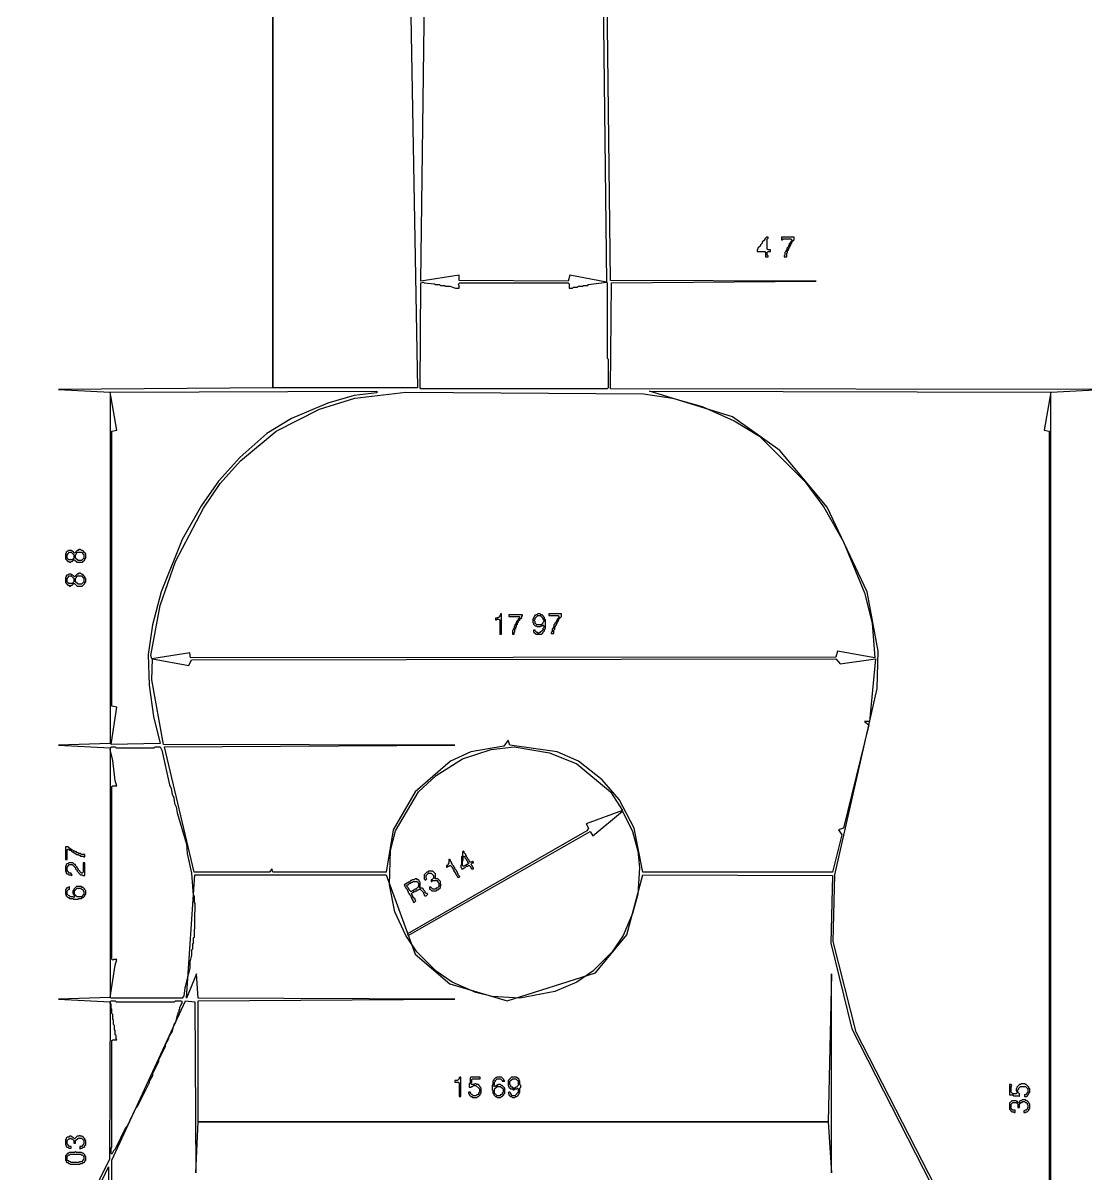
# Model space of a CAD drawing. Extents: x 17 to 323, y -435 to -5.
# Drawn here: x 80.7 to 206.2, y -341.5 to -205.5 of the extents above; entities that cross this region are included whole.
import ezdxf

# ---------------------------------------------------------------- set-up
doc = ezdxf.new("R2010")
doc.units = 0

msp = doc.modelspace()

# ---------------------------------------------------------------- linework, layer by layer
at = {"layer": 'CONTOURS'}
for p, q in [((123.5, -34.6), (127.3, -248.6)), ((110.2, -248.6), (110.2, -95)), ((110.2, -95), (110.2, -248.6)), ((150.1, -235.9), (148.4, -94.3)), ((127.7, -236), (129.4, -105.8)), ((148.1, -105.9), (149.6, -236.1)), ((168.3, -231.1), (168, -231.4)), ((168.5, -230.8), (168.3, -231)), ((168.3, -231), (168.3, -231.1)), ((168.7, -230.8), (168.5, -230.8)), ((168.6, -231), (168.7, -230.9)), ((168.6, -232.2), (168.6, -231)), ((168.7, -230.9), (168.7, -230.8)), ((171.8, -230.8), (170.3, -230.8)), ((170.3, -230.8), (170.3, -231.1)), ((170.3, -231.1), (170.4, -231.1)), ((170.4, -231.1), (170.5, -231)), ((170.5, -231), (171.4, -231)), ((171.4, -231), (171.5, -231.1)), ((171.5, -231.1), (171.5, -231.2)), ((171.5, -231.4), (171.8, -231.1)), ((171.8, -231.1), (171.8, -230.8)), ((167.5, -232.2), (167.4, -232.3)), ((167.4, -232.3), (167.4, -232.5)), ((167.8, -231.8), (167.5, -232.1)), ((167.5, -232.1), (167.5, -232.2)), ((168, -231.5), (167.8, -231.7)), ((167.8, -231.7), (167.8, -231.8)), ((168, -231.4), (168, -231.5)), ((168.7, -232.3), (168.6, -232.2)), ((169, -232.3), (168.7, -232.3)), ((169, -232.5), (169, -232.3)), ((170.9, -232.3), (170.8, -232.4)), ((170.8, -232.4), (170.8, -232.5)), ((171.1, -231.9), (170.9, -232.1)), ((170.9, -232.1), (170.9, -232.3)), ((171, -232.4), (171.1, -232.3)), ((171, -232.6), (171, -232.4)), ((171.2, -231.7), (171.1, -231.8)), ((171.1, -231.8), (171.1, -231.9)), ((171.1, -232.2), (171.2, -232.1)), ((171.1, -232.3), (171.1, -232.2)), ((171.4, -231.4), (171.2, -231.6)), ((171.2, -231.6), (171.2, -231.7)), ((171.2, -232), (171.3, -231.9)), ((171.2, -232.1), (171.2, -232)), ((171.3, -231.8), (171.4, -231.7)), ((171.3, -231.9), (171.3, -231.8)), ((171.5, -231.2), (171.4, -231.3)), ((171.4, -231.3), (171.4, -231.4)), ((171.4, -231.6), (171.5, -231.5)), ((171.4, -231.7), (171.4, -231.6)), ((171.5, -231.5), (171.5, -231.4)), ((167.4, -232.5), (168.3, -232.5)), ((168.3, -232.5), (168.4, -232.6)), ((168.4, -232.6), (168.4, -233.1)), ((168.4, -233.1), (168.7, -233.1)), ((168.6, -232.6), (168.7, -232.5)), ((168.6, -232.9), (168.6, -232.6)), ((168.7, -233), (168.6, -232.9)), ((168.7, -232.5), (169, -232.5)), ((168.7, -233.1), (168.7, -233)), ((170.7, -232.9), (170.6, -233)), ((170.6, -233), (170.6, -233.1)), ((170.6, -233.1), (170.9, -233.1)), ((170.8, -232.5), (170.7, -232.6)), ((170.7, -232.6), (170.7, -232.9)), ((170.9, -232.7), (171, -232.6)), ((170.9, -233.1), (170.9, -232.7)), ((127.6, -248.6), (127.7, -236.2)), ((132.2, -235.3), (127.7, -236)), ((127.7, -236.2), (128, -236.1)), ((128, -236.1), (128.1, -236.2)), ((128.1, -236.2), (129.3, -236.3)), ((129.3, -236.3), (129.4, -236.4)), ((129.4, -236.4), (129.9, -236.4)), ((129.9, -236.4), (130, -236.5)), ((130, -236.5), (130.5, -236.5)), ((130.5, -236.5), (130.6, -236.6)), ((132.1, -236.4), (132.3, -236.2)), ((132.2, -236.5), (132.1, -236.4)), ((132.2, -235.9), (132.2, -235.3)), ((145.1, -236), (132.2, -235.9)), ((132.2, -236.8), (132.2, -236.5)), ((132.3, -236.2), (145.1, -236.2)), ((145.3, -235.3), (145.1, -236)), ((145.1, -236.2), (145.2, -236.3)), ((145.2, -236.3), (145.2, -236.8)), ((149.6, -236.1), (145.3, -235.3)), ((146.8, -236.6), (146.9, -236.5)), ((146.9, -236.5), (147.4, -236.5)), ((147.4, -236.5), (147.5, -236.4)), ((147.5, -236.4), (149.6, -236.1)), ((149.6, -236.1), (149.7, -236.2)), ((149.7, -236.2), (149.7, -245.1)), ((174.4, -236), (150.1, -235.9)), ((150.1, -248.7), (150.2, -236.2)), ((150.2, -236.2), (174.4, -236)), ((130.6, -236.6), (131.1, -236.6)), ((131.1, -236.6), (131.8, -236.8)), ((131.8, -236.8), (132.2, -236.8)), ((145.2, -236.8), (145.6, -236.8)), ((145.6, -236.8), (145.7, -236.7)), ((145.7, -236.7), (146.2, -236.7)), ((146.2, -236.7), (146.3, -236.6)), ((146.3, -236.6), (146.8, -236.6)), ((149.7, -245.1), (149.8, -245.2)), ((149.8, -245.2), (149.8, -248.6)), ((110.2, -248.6), (84.9, -248.8)), ((127.3, -248.6), (110.2, -248.6)), ((127.7, -248.7), (127.6, -248.6)), ((149.7, -248.7), (127.7, -248.7)), ((149.8, -248.6), (149.7, -248.7)), ((208.1, -248.8), (150.1, -248.7)), ((84.9, -248.8), (91, -249.1)), ((91, -249.1), (122.5, -249)), ((91.8, -253.6), (91, -249.1)), ((91, -249.1), (91, -290.6)), ((115.7, -251.1), (119.9, -249.8)), ((119.8, -249.5), (116.7, -250.4)), ((122.5, -249.2), (119.8, -249.5)), ((119.9, -249.8), (125.9, -249.1)), ((122.5, -249), (122.5, -249.2)), ((125.9, -249.1), (154, -249.3)), ((154, -249.3), (157.4, -249.8)), ((154.7, -249), (202.1, -249.1)), ((164.5, -252), (154.7, -249)), ((157.4, -249.8), (160.9, -250.8)), ((202.1, -249.1), (201.3, -253.6)), ((202.1, -249.1), (208.1, -248.8)), ((202.1, -415.8), (202.1, -249.1)), ((110.6, -253.7), (115.7, -251.1)), ((116.7, -250.4), (112.4, -252.2)), ((160.9, -250.8), (164.7, -252.5)), ((112.4, -252.2), (109.5, -254)), ((170.1, -256), (164.5, -252)), ((164.7, -252.5), (167.7, -254.3)), ((91.2, -253.7), (91.8, -253.6)), ((91.2, -286.2), (91.2, -253.7)), ((109.5, -254), (106.3, -256.8)), ((106.4, -257.2), (110.6, -253.7)), ((201.3, -253.6), (201.9, -253.7)), ((201.9, -253.7), (201.9, -411.3)), ((167.7, -254.3), (173.1, -259.7)), ((106.3, -256.8), (103.8, -259.6)), ((175.7, -262.7), (170.1, -256)), ((104, -259.9), (106.4, -257.2)), ((103.8, -259.6), (101.8, -262.5)), ((102, -262.8), (104, -259.9)), ((173.1, -259.7), (175.3, -262.7)), ((98.7, -269.1), (102, -262.8)), ((101.8, -262.5), (99.5, -266.5)), ((175.3, -262.7), (177.6, -266.8)), ((180.4, -272.7), (175.7, -262.7)), ((86.1, -267.8), (86, -267.9)), ((86.4, -267.8), (86.1, -267.8)), ((86.5, -267.9), (86.4, -267.8)), ((87.1, -267.8), (86.8, -268.1)), ((87.2, -267.8), (87.1, -267.8)), ((87.3, -267.7), (87.2, -267.8)), ((87.5, -267.7), (87.3, -267.7)), ((87.6, -267.8), (87.5, -267.7)), ((87.7, -267.8), (87.6, -267.8)), ((87.8, -267.9), (87.7, -267.8)), ((99.5, -266.5), (97, -272.7)), ((177.6, -266.8), (180.1, -272.8)), ((85.8, -268.1), (85.7, -268.2)), ((85.7, -268.2), (85.7, -268.8)), ((85.7, -268.8), (86, -269.1)), ((85.9, -267.9), (85.8, -268)), ((85.8, -268), (85.8, -268.1)), ((86, -267.9), (85.9, -267.9)), ((85.9, -268.3), (86.2, -268)), ((85.9, -268.7), (85.9, -268.3)), ((86.1, -268.9), (85.9, -268.7)), ((86, -269.1), (86.1, -269.1)), ((86.5, -268.9), (86.1, -268.9)), ((86.1, -269.1), (86.2, -269.2)), ((86.2, -268), (86.4, -268)), ((86.3, -269.2), (86.4, -269.1)), ((86.4, -268), (86.7, -268.3)), ((86.4, -269.1), (86.5, -269.1)), ((86.6, -267.9), (86.5, -267.9)), ((86.7, -268.7), (86.5, -268.9)), ((86.5, -269.1), (86.7, -268.9)), ((86.8, -268.1), (86.6, -267.9)), ((86.7, -268.3), (86.7, -268.7)), ((86.7, -268.9), (86.8, -268.9)), ((86.8, -268.9), (87.1, -269.2)), ((86.9, -268.3), (87, -268.2)), ((86.9, -268.7), (86.9, -268.3)), ((87.2, -269), (86.9, -268.7)), ((87, -268.1), (87.1, -268)), ((87, -268.2), (87, -268.1)), ((87.1, -268), (87.6, -268)), ((87.6, -269), (87.2, -269)), ((87.6, -268), (87.9, -268.3)), ((87.9, -268.7), (87.6, -269)), ((87.7, -269.2), (88, -268.9)), ((87.9, -267.9), (87.8, -267.9)), ((87.9, -268), (87.9, -267.9)), ((88.1, -268.2), (87.9, -268)), ((87.9, -268.3), (87.9, -268.7)), ((88, -268.8), (88.1, -268.7)), ((88, -268.9), (88, -268.8)), ((88.1, -268.7), (88.1, -268.2)), ((96.9, -274.3), (98.7, -269.1)), ((86.2, -269.2), (86.3, -269.2)), ((87.1, -269.2), (87.7, -269.2)), ((87.3, -270.5), (87.2, -270.6)), ((87.5, -270.5), (87.3, -270.5)), ((87.6, -270.6), (87.5, -270.5)), ((85.8, -270.9), (85.7, -271)), ((85.7, -271), (85.7, -271.6)), ((85.7, -271.6), (86, -271.9)), ((85.9, -270.7), (85.8, -270.8)), ((85.8, -270.8), (85.8, -270.9)), ((86, -270.7), (85.9, -270.7)), ((85.9, -271.1), (86.2, -270.8)), ((85.9, -271.5), (85.9, -271.1)), ((86.1, -271.7), (85.9, -271.5)), ((86.1, -270.6), (86, -270.7)), ((86, -271.9), (86.1, -271.9)), ((86.4, -270.6), (86.1, -270.6)), ((86.5, -271.7), (86.1, -271.7)), ((86.1, -271.9), (86.2, -272)), ((86.2, -270.8), (86.4, -270.8)), ((86.3, -272), (86.4, -271.9)), ((86.5, -270.7), (86.4, -270.6)), ((86.4, -270.8), (86.7, -271.1)), ((86.4, -271.9), (86.5, -271.9)), ((86.6, -270.7), (86.5, -270.7)), ((86.7, -271.5), (86.5, -271.7)), ((86.5, -271.9), (86.7, -271.7)), ((86.8, -270.9), (86.6, -270.7)), ((86.7, -271.1), (86.7, -271.5)), ((86.7, -271.7), (86.8, -271.7)), ((87.1, -270.6), (86.8, -270.9)), ((86.8, -271.7), (87.1, -272)), ((86.9, -271.1), (87, -271)), ((86.9, -271.5), (86.9, -271.1)), ((87.2, -271.8), (86.9, -271.5)), ((87, -270.9), (87.1, -270.8)), ((87, -271), (87, -270.9)), ((87.2, -270.6), (87.1, -270.6)), ((87.1, -270.8), (87.6, -270.8)), ((87.6, -271.8), (87.2, -271.8)), ((87.7, -270.6), (87.6, -270.6)), ((87.6, -270.8), (87.9, -271.1)), ((87.9, -271.5), (87.6, -271.8)), ((87.8, -270.7), (87.7, -270.6)), ((87.7, -272), (88, -271.7)), ((87.9, -270.7), (87.8, -270.7)), ((87.9, -270.8), (87.9, -270.7)), ((88, -270.9), (87.9, -270.8)), ((87.9, -271.1), (87.9, -271.5)), ((88, -271), (88, -270.9)), ((88.1, -271.1), (88, -271)), ((88, -271.6), (88.1, -271.5)), ((88, -271.7), (88, -271.6)), ((88.1, -271.5), (88.1, -271.1)), ((86.2, -272), (86.3, -272)), ((87.1, -272), (87.7, -272)), ((97, -272.7), (96, -276.6)), ((180.1, -272.8), (181, -276.4)), ((181.7, -279.7), (180.4, -272.7)), ((95.8, -280.2), (96.9, -274.3)), ((136.7, -275.8), (136.5, -275.8)), ((136.5, -275.8), (136.5, -276)), ((136.6, -276), (136.7, -275.9)), ((136.8, -275.7), (136.7, -275.8)), ((136.7, -275.9), (136.9, -275.9)), ((136.9, -275.7), (136.8, -275.7)), ((137, -275.6), (136.9, -275.7)), ((136.9, -275.9), (137, -276)), ((137.1, -275.4), (137, -275.5)), ((137, -275.5), (137, -275.6)), ((137.2, -275.3), (137.1, -275.3)), ((137.1, -275.3), (137.1, -275.4)), ((137.2, -277.7), (137.2, -275.3)), ((139.7, -275.4), (138.1, -275.4)), ((138.1, -275.4), (138.1, -275.6)), ((138.1, -275.6), (139.3, -275.6)), ((139.4, -275.7), (139.2, -275.9)), ((139.2, -275.9), (139.2, -276)), ((139.3, -275.6), (139.4, -275.7)), ((139.4, -275.9), (139.6, -275.7)), ((139.4, -276), (139.4, -275.9)), ((139.6, -275.6), (139.7, -275.5)), ((139.6, -275.7), (139.6, -275.6)), ((139.7, -275.5), (139.7, -275.4)), ((141, -275.8), (140.9, -275.9)), ((140.9, -275.9), (140.9, -276.3)), ((141.1, -275.6), (141, -275.7)), ((141, -275.7), (141, -275.8)), ((141.2, -275.5), (141.1, -275.5)), ((141.1, -275.5), (141.1, -275.6)), ((141.1, -276), (141.2, -275.9)), ((141.3, -275.4), (141.2, -275.5)), ((141.2, -275.8), (141.5, -275.5)), ((141.2, -275.9), (141.2, -275.8)), ((141.4, -275.4), (141.3, -275.4)), ((141.5, -275.3), (141.4, -275.4)), ((141.8, -275.3), (141.5, -275.3)), ((141.5, -275.5), (141.8, -275.5)), ((141.9, -275.4), (141.8, -275.3)), ((141.8, -275.5), (142.1, -275.8)), ((142, -275.4), (141.9, -275.4)), ((142.3, -275.7), (142, -275.4)), ((142.1, -275.8), (142.1, -275.9)), ((142.1, -275.9), (142.2, -276)), ((142.3, -275.9), (142.3, -275.7)), ((142.4, -276), (142.3, -275.9)), ((144.3, -275.3), (142.8, -275.3)), ((142.8, -275.3), (142.8, -275.5)), ((142.8, -275.5), (143.9, -275.5)), ((144, -275.7), (143.8, -275.9)), ((143.8, -275.9), (143.8, -276)), ((143.9, -275.5), (144, -275.6)), ((144, -275.6), (144, -275.7)), ((144, -275.9), (144.3, -275.6)), ((144, -276), (144, -275.9)), ((144.3, -275.6), (144.3, -275.3)), ((96, -276.6), (95.5, -280.1)), ((136.5, -276), (136.6, -276)), ((137, -276), (137, -277.7)), ((138.6, -277.2), (138.5, -277.3)), ((138.5, -277.3), (138.5, -277.7)), ((138.7, -277), (138.6, -277.1)), ((138.6, -277.1), (138.6, -277.2)), ((138.8, -276.7), (138.7, -276.8)), ((138.7, -276.8), (138.7, -277)), ((138.9, -276.5), (138.8, -276.6)), ((138.8, -276.6), (138.8, -276.7)), ((138.8, -277.1), (138.9, -277)), ((138.8, -277.4), (138.8, -277.1)), ((139, -276.3), (138.9, -276.4)), ((138.9, -276.4), (138.9, -276.5)), ((138.9, -276.9), (139, -276.8)), ((138.9, -277), (138.9, -276.9)), ((139.2, -276), (139, -276.2)), ((139, -276.2), (139, -276.3)), ((139, -276.6), (139.1, -276.5)), ((139, -276.8), (139, -276.6)), ((139.1, -276.4), (139.2, -276.3)), ((139.1, -276.5), (139.1, -276.4)), ((139.2, -276.2), (139.4, -276)), ((139.2, -276.3), (139.2, -276.2)), ((140.9, -276.3), (141, -276.4)), ((141, -276.4), (141, -276.5)), ((141, -276.5), (141.2, -276.7)), ((141.2, -277.2), (141, -277.2)), ((141, -277.2), (141, -277.4)), ((141.1, -276.1), (141.1, -276)), ((141.2, -276.2), (141.1, -276.1)), ((141.2, -276.4), (141.2, -276.2)), ((141.4, -276.6), (141.2, -276.4)), ((141.2, -276.7), (141.3, -276.7)), ((141.2, -277.3), (141.2, -277.2)), ((141.4, -277.5), (141.2, -277.3)), ((141.3, -276.7), (141.4, -276.8)), ((141.9, -276.6), (141.4, -276.6)), ((141.4, -276.8), (141.8, -276.8)), ((141.8, -276.8), (141.9, -276.7)), ((142.1, -277.2), (141.8, -277.5)), ((142.1, -276.4), (141.9, -276.6)), ((141.9, -276.7), (142, -276.7)), ((142, -276.7), (142.1, -276.6)), ((142.2, -276.2), (142.1, -276.3)), ((142.1, -276.3), (142.1, -276.4)), ((142.1, -276.6), (142.2, -276.7)), ((142.2, -276.9), (142.1, -277)), ((142.1, -277), (142.1, -277.2)), ((142.1, -277.5), (142.3, -277.3)), ((142.2, -276), (142.2, -276.2)), ((142.2, -276.7), (142.2, -276.9)), ((142.3, -277.1), (142.4, -277)), ((142.3, -277.3), (142.3, -277.1)), ((142.4, -277), (142.4, -276)), ((143.3, -277), (143.2, -277.1)), ((143.2, -277.1), (143.2, -277.4)), ((143.4, -276.8), (143.3, -276.9)), ((143.3, -276.9), (143.3, -277)), ((143.5, -276.5), (143.4, -276.6)), ((143.4, -276.6), (143.4, -276.8)), ((143.4, -277.2), (143.5, -277.1)), ((143.4, -277.6), (143.4, -277.2)), ((143.7, -276.2), (143.5, -276.4)), ((143.5, -276.4), (143.5, -276.5)), ((143.5, -276.9), (143.6, -276.8)), ((143.5, -277.1), (143.5, -276.9)), ((143.6, -276.7), (143.7, -276.6)), ((143.6, -276.8), (143.6, -276.7)), ((143.8, -276), (143.7, -276.1)), ((143.7, -276.1), (143.7, -276.2)), ((143.7, -276.5), (143.8, -276.4)), ((143.7, -276.6), (143.7, -276.5)), ((143.8, -276.3), (143.9, -276.2)), ((143.8, -276.4), (143.8, -276.3)), ((143.9, -276.1), (144, -276)), ((143.9, -276.2), (143.9, -276.1)), ((181, -276.4), (181.3, -280.5)), ((137, -277.7), (137.2, -277.7)), ((138.5, -277.7), (138.7, -277.7)), ((138.7, -277.5), (138.8, -277.4)), ((138.7, -277.7), (138.7, -277.5)), ((141, -277.4), (141.3, -277.7)), ((141.3, -277.7), (141.9, -277.7)), ((141.5, -277.5), (141.4, -277.5)), ((141.6, -277.6), (141.5, -277.5)), ((141.7, -277.5), (141.6, -277.6)), ((141.8, -277.5), (141.7, -277.5)), ((141.9, -277.7), (142, -277.6)), ((142, -277.6), (142.1, -277.6)), ((142.1, -277.6), (142.1, -277.5)), ((143.2, -277.4), (143.1, -277.5)), ((143.1, -277.5), (143.1, -277.6)), ((143.1, -277.6), (143.4, -277.6)), ((100.4, -279.9), (95.9, -280.6)), ((100.5, -280.5), (100.4, -279.9)), ((176.9, -279.7), (176.7, -280.4)), ((181.3, -280.5), (176.9, -279.7)), ((181.6, -284.1), (181.7, -279.7)), ((95.5, -280.1), (95.6, -283.7)), ((95.9, -280.6), (95.8, -280.2)), ((95.9, -283.1), (96, -280.6)), ((96, -280.6), (100.3, -281.4)), ((100.3, -281.4), (100.6, -280.7)), ((176.7, -280.4), (100.5, -280.5)), ((100.6, -280.7), (176.7, -280.6)), ((176.7, -280.6), (177.2, -281.2)), ((177.2, -281.2), (181.4, -280.6)), ((181.4, -280.6), (180.7, -288)), ((95.6, -283.7), (96.1, -287.4)), ((97.3, -290.7), (95.9, -283.1)), ((176.6, -306.1), (181.6, -284.1)), ((91.1, -290.7), (91.8, -286.3)), ((91.8, -286.3), (91.2, -286.2)), ((96.1, -287.4), (96.9, -290.6)), ((180.7, -288), (180.1, -288)), ((180.1, -288), (180.6, -288.4)), ((180.6, -288.4), (177.6, -300.6)), ((91, -290.6), (84.9, -290.8)), ((84.9, -290.8), (91, -291.1)), ((96.9, -290.6), (91.1, -290.7)), ((131.7, -290.8), (97.3, -290.7)), ((97.4, -291), (131.7, -290.8)), ((137.5, -290.9), (133.6, -291.6)), ((138, -290.2), (137.5, -290.9)), ((138.2, -290.8), (138, -290.2)), ((143.8, -291.6), (138.2, -290.8)), ((91, -291.3), (91.1, -291)), ((91, -291.1), (91, -320.6)), ((91.3, -292.6), (91, -291.3)), ((91.1, -291), (91.6, -291)), ((91.6, -291), (91.7, -291.1)), ((91.7, -291.1), (96.2, -291.1)), ((96.2, -291.1), (96.3, -291)), ((96.3, -291), (96.9, -291)), ((96.9, -291), (97.1, -291.4)), ((97.1, -291.4), (98, -295.5)), ((100.9, -305.8), (97.4, -291)), ((133.6, -291.6), (131.2, -292.7)), ((132.6, -292.4), (136, -291.3)), ((136, -291.3), (138.7, -291)), ((138.7, -291), (142.9, -291.7)), ((142.9, -291.7), (146.1, -293)), ((146.3, -292.7), (143.8, -291.6)), ((91.6, -295), (91.3, -292.6)), ((131.2, -292.7), (127, -296.3)), ((129.5, -294.4), (132.6, -292.4)), ((146.1, -293), (150.1, -296.3)), ((149.1, -294.9), (146.3, -292.7)), ((91.8, -295.6), (91.6, -295)), ((127.4, -296.3), (129.5, -294.4)), ((151.1, -297.2), (149.1, -294.9)), ((91.2, -295.7), (91.3, -295.6)), ((91.2, -315.9), (91.2, -295.7)), ((91.3, -295.6), (91.8, -295.6)), ((98, -295.5), (98.2, -295.9)), ((98.2, -295.9), (98.3, -296.6)), ((127, -296.3), (124.4, -300.8)), ((124.7, -300.9), (127.4, -296.3)), ((150.1, -296.3), (151.5, -298.5)), ((98.3, -296.6), (98.5, -297)), ((98.5, -297), (98.6, -297.7)), ((98.6, -297.7), (98.8, -298.1)), ((152.9, -300.6), (151.1, -297.2)), ((98.8, -298.1), (98.9, -298.8)), ((98.9, -298.8), (100, -302.5)), ((151.5, -298.5), (147.2, -300.1)), ((148, -301.5), (151.5, -298.6)), ((151.5, -298.6), (152.7, -301)), ((147.2, -300.1), (147.5, -300.6)), ((124.4, -300.8), (123.6, -305.8)), ((124.1, -303.2), (124.7, -300.9)), ((147.3, -300.9), (126.1, -313.1)), ((126.2, -313.3), (147.7, -301)), ((147.5, -300.6), (147.3, -300.9)), ((147.7, -301), (148, -301.5)), ((152.7, -301), (153.3, -303.3)), ((153.9, -305.8), (152.9, -300.6)), ((177.4, -301.4), (176.3, -305.8)), ((177.6, -300.6), (177, -300.8)), ((177, -300.8), (177.4, -301.4)), ((85.7, -302.8), (85.7, -304.3)), ((86, -302.8), (85.7, -302.8)), ((85.9, -303.2), (86, -303.1)), ((86.3, -303.1), (86, -302.8)), ((86, -303.1), (86.1, -303.1)), ((86.1, -303.1), (86.2, -303.2)), ((86.4, -303.1), (86.3, -303.1)), ((86.5, -303.2), (86.4, -303.1)), ((100, -302.5), (100.1, -303.6)), ((85.7, -304.3), (85.9, -304.3)), ((85.9, -304.3), (85.9, -303.2)), ((86.2, -303.2), (86.3, -303.2)), ((86.3, -303.2), (86.5, -303.4)), ((86.6, -303.2), (86.5, -303.2)), ((86.5, -303.4), (86.6, -303.4)), ((86.7, -303.3), (86.6, -303.2)), ((86.6, -303.4), (86.7, -303.5)), ((86.8, -303.3), (86.7, -303.3)), ((86.7, -303.5), (86.8, -303.5)), ((86.9, -303.4), (86.8, -303.3)), ((86.8, -303.5), (87, -303.7)), ((87, -303.4), (86.9, -303.4)), ((87.1, -303.5), (87, -303.4)), ((87, -303.7), (87.2, -303.7)), ((87.2, -303.5), (87.1, -303.5)), ((87.3, -303.6), (87.2, -303.5)), ((87.2, -303.7), (87.3, -303.8)), ((87.5, -303.6), (87.3, -303.6)), ((87.3, -303.8), (87.4, -303.8)), ((87.4, -303.8), (87.5, -303.9)), ((87.6, -303.7), (87.5, -303.6)), ((87.5, -303.9), (87.8, -303.9)), ((88, -303.7), (87.6, -303.7)), ((87.8, -303.9), (87.9, -304)), ((87.9, -304), (88, -304)), ((88, -304), (88, -303.7)), ((100.1, -303.6), (100.6, -305.9)), ((124, -307.3), (124.1, -303.2)), ((131, -304.3), (131, -304.7)), ((131.1, -304.3), (131, -304.3)), ((131.2, -304.4), (131.1, -304.3)), ((131.2, -304.5), (131.2, -304.4)), ((131.3, -304.6), (131.2, -304.5)), ((132.6, -303.9), (132.5, -304)), ((132.5, -304), (132.5, -304.9)), ((132.7, -303.3), (132.6, -303.4)), ((132.6, -303.4), (132.6, -303.9)), ((132.6, -304.5), (132.7, -304.4)), ((132.6, -305), (132.6, -304.5)), ((132.8, -303.4), (132.7, -303.3)), ((132.7, -304), (132.8, -303.9)), ((132.7, -304.4), (132.7, -304)), ((132.8, -303.5), (132.8, -303.4)), ((133, -303.7), (132.8, -303.5)), ((132.8, -303.9), (132.9, -304)), ((132.9, -304), (132.9, -304.1)), ((132.9, -304.1), (133.1, -304.3)), ((133, -303.8), (133, -303.7)), ((133.1, -303.9), (133, -303.8)), ((133.1, -304), (133.1, -303.9)), ((133.2, -304.1), (133.1, -304)), ((133.1, -304.3), (133.1, -304.4)), ((133.1, -304.4), (133.2, -304.5)), ((133.2, -304.2), (133.2, -304.1)), ((133.4, -304.4), (133.2, -304.2)), ((133.2, -304.5), (133.2, -304.6)), ((133.4, -304.5), (133.4, -304.4)), ((133.5, -304.6), (133.4, -304.5)), ((133.8, -304.5), (133.7, -304.6)), ((133.9, -304.6), (133.8, -304.5)), ((153.3, -303.3), (153.5, -305.3)), ((85.8, -305), (85.7, -305.1)), ((85.7, -305.1), (85.7, -305.7)), ((85.7, -305.7), (85.8, -305.8)), ((85.9, -304.8), (85.8, -304.9)), ((85.8, -304.9), (85.8, -305)), ((85.8, -305.8), (85.8, -305.9)), ((86, -304.8), (85.9, -304.8)), ((85.9, -305.2), (86.2, -304.9)), ((85.9, -305.6), (85.9, -305.2)), ((86.2, -305.9), (85.9, -305.6)), ((86.1, -304.7), (86, -304.8)), ((86.6, -304.7), (86.1, -304.7)), ((86.2, -304.9), (86.5, -304.9)), ((86.5, -304.9), (86.9, -305.3)), ((86.8, -304.9), (86.6, -304.7)), ((86.9, -304.9), (86.8, -304.9)), ((86.9, -305), (86.9, -304.9)), ((87.1, -305.2), (86.9, -305)), ((86.9, -305.3), (86.9, -305.4)), ((86.9, -305.4), (87.1, -305.6)), ((87.1, -305.3), (87.1, -305.2)), ((87.2, -305.4), (87.1, -305.3)), ((87.1, -305.6), (87.1, -305.7)), ((87.1, -305.7), (87.5, -306.1)), ((87.2, -305.5), (87.2, -305.4)), ((87.6, -305.9), (87.2, -305.5)), ((87.8, -305.8), (87.7, -305.9)), ((88, -304.7), (87.8, -304.7)), ((87.8, -304.7), (87.8, -305.8)), ((88, -306.2), (88, -304.7)), ((109.8, -305.8), (100.9, -305.8)), ((110.1, -305.4), (109.8, -305.8)), ((110.2, -305.8), (110.1, -305.4)), ((123.6, -305.8), (110.2, -305.8)), ((128.4, -305.8), (128.1, -306.1)), ((128.5, -305.8), (128.4, -305.8)), ((128.6, -305.7), (128.5, -305.8)), ((129.1, -305.7), (128.6, -305.7)), ((129.4, -306), (129.1, -305.7)), ((130.8, -305), (130.7, -305)), ((130.7, -305), (130.7, -305.2)), ((130.7, -305.2), (130.8, -305.2)), ((130.9, -304.9), (130.8, -305)), ((130.8, -305.2), (130.9, -305.1)), ((131, -304.7), (130.9, -304.8)), ((130.9, -304.8), (130.9, -304.9)), ((130.9, -305.1), (131, -305.1)), ((131, -305.1), (131.1, -305)), ((131.1, -305), (131.2, -305)), ((131.2, -305), (131.4, -305.2)), ((131.3, -304.7), (131.3, -304.6)), ((131.4, -304.8), (131.3, -304.7)), ((131.4, -304.9), (131.4, -304.8)), ((131.6, -305.1), (131.4, -304.9)), ((131.4, -305.2), (131.4, -305.3)), ((131.4, -305.3), (131.5, -305.4)), ((131.5, -305.4), (131.5, -305.5)), ((131.5, -305.5), (131.6, -305.6)), ((131.6, -305.2), (131.6, -305.1)), ((131.7, -305.3), (131.6, -305.2)), ((131.6, -305.6), (131.6, -305.7)), ((131.6, -305.7), (131.8, -305.9)), ((131.7, -305.4), (131.7, -305.3)), ((131.9, -305.6), (131.7, -305.4)), ((131.9, -305.7), (131.9, -305.6)), ((132, -305.8), (131.9, -305.7)), ((132, -305.9), (132, -305.8)), ((132.5, -304.9), (132.4, -305)), ((132.4, -305), (132.4, -305.2)), ((132.4, -305.2), (132.5, -305.3)), ((132.5, -305.3), (132.5, -305.4)), ((132.5, -305.4), (132.7, -305.4)), ((132.7, -305.1), (132.6, -305)), ((132.8, -305.1), (132.7, -305.1)), ((132.7, -305.4), (132.8, -305.3)), ((132.9, -305), (132.8, -305.1)), ((132.8, -305.3), (132.9, -305.3)), ((133, -305), (132.9, -305)), ((132.9, -305.3), (133.1, -305.1)), ((133.1, -304.9), (133, -305)), ((133.2, -304.9), (133.1, -304.9)), ((133.1, -305.1), (133.2, -305.1)), ((133.2, -304.6), (133.3, -304.7)), ((133.3, -304.8), (133.2, -304.9)), ((133.2, -305.1), (133.3, -305)), ((133.3, -304.7), (133.3, -304.8)), ((133.3, -305), (133.4, -305)), ((133.4, -305), (133.6, -305.2)), ((133.7, -304.6), (133.5, -304.6)), ((133.6, -304.9), (133.8, -304.7)), ((133.8, -305.1), (133.6, -304.9)), ((133.6, -305.2), (133.6, -305.3)), ((133.6, -305.3), (133.7, -305.4)), ((133.7, -305.4), (133.7, -305.5)), ((133.7, -305.5), (133.8, -305.4)), ((133.8, -304.7), (133.9, -304.7)), ((133.8, -305.2), (133.8, -305.1)), ((133.9, -305.3), (133.8, -305.2)), ((133.8, -305.4), (133.9, -305.4)), ((133.9, -304.7), (133.9, -304.6)), ((133.9, -305.4), (133.9, -305.3)), ((153.5, -305.3), (153.3, -308.4)), ((176.3, -305.8), (153.9, -305.8)), ((85.8, -305.9), (85.9, -306)), ((85.9, -306), (86, -306)), ((86, -306), (86.1, -306.1)), ((86.1, -306.1), (86.3, -306.1)), ((86.4, -305.9), (86.2, -305.9)), ((86.3, -306.1), (86.4, -306.2)), ((86.4, -306), (86.4, -305.9)), ((86.5, -306.1), (86.4, -306)), ((86.4, -306.2), (86.5, -306.1)), ((87.5, -306.1), (87.7, -306.1)), ((87.7, -305.9), (87.6, -305.9)), ((87.7, -306.1), (87.8, -306.2)), ((87.8, -306.2), (88, -306.2)), ((100, -320.7), (101, -306.1)), ((100.6, -305.9), (100.8, -308.5)), ((101, -306.1), (123.6, -306.1)), ((123.6, -306.1), (127, -315.5)), ((125.8, -307.2), (125.7, -307.3)), ((125.9, -307.2), (125.8, -307.2)), ((126, -307.1), (125.9, -307.2)), ((126.1, -307.1), (126, -307.1)), ((126.2, -307), (126.1, -307.1)), ((126.3, -307), (126.2, -307)), ((126.2, -307.3), (126.4, -307.1)), ((126.5, -306.8), (126.3, -307)), ((126.4, -307.1), (126.5, -307.1)), ((126.6, -306.8), (126.5, -306.8)), ((126.5, -307.1), (126.6, -307)), ((126.7, -306.7), (126.6, -306.8)), ((126.6, -307), (126.7, -307)), ((126.9, -306.7), (126.7, -306.7)), ((126.7, -307), (126.8, -306.9)), ((126.8, -306.9), (127.2, -306.9)), ((127, -306.6), (126.9, -306.7)), ((127.2, -306.6), (127, -306.6)), ((127.3, -306.7), (127.2, -306.6)), ((127.2, -306.9), (127.4, -307.1)), ((127.4, -306.7), (127.3, -306.7)), ((127.5, -306.8), (127.4, -306.7)), ((127.4, -307.1), (127.4, -307.5)), ((127.5, -306.9), (127.5, -306.8)), ((127.6, -307), (127.5, -306.9)), ((127.6, -307.5), (127.6, -307)), ((128.1, -306.1), (128.1, -306.6)), ((128.1, -306.6), (128.2, -306.7)), ((128.2, -306.8), (128.4, -306.6)), ((128.2, -306.7), (128.2, -306.8)), ((128.3, -306.2), (128.6, -305.9)), ((128.3, -306.5), (128.3, -306.2)), ((128.4, -306.6), (128.3, -306.5)), ((128.6, -305.9), (128.9, -305.9)), ((128.9, -305.9), (129.2, -306.2)), ((129, -306.7), (128.9, -306.7)), ((128.9, -306.7), (128.9, -306.9)), ((128.9, -306.9), (129, -306.9)), ((129.2, -306.5), (129, -306.7)), ((129, -306.9), (129.1, -306.8)), ((129.1, -306.8), (129.6, -306.8)), ((129.2, -306.2), (129.2, -306.5)), ((129.3, -306.5), (129.4, -306.4)), ((129.4, -306.6), (129.3, -306.5)), ((129.4, -306.4), (129.4, -306)), ((129.7, -306.6), (129.4, -306.6)), ((129.6, -306.8), (129.7, -306.9)), ((130, -306.9), (129.7, -306.6)), ((129.7, -306.9), (129.7, -307)), ((129.7, -307), (129.8, -307.1)), ((129.8, -307.1), (129.8, -307.5)), ((130, -307.2), (130, -306.9)), ((130.1, -307.3), (130, -307.2)), ((131.8, -305.9), (131.8, -306)), ((131.8, -306), (131.9, -306.1)), ((131.9, -306.1), (131.9, -306.2)), ((131.9, -306.2), (132, -306.3)), ((132.1, -306), (132, -305.9)), ((132, -306.3), (132, -306.4)), ((132, -306.4), (132.2, -306.4)), ((132.1, -306.1), (132.1, -306)), ((132.3, -306.3), (132.1, -306.1)), ((132.2, -306.4), (132.3, -306.3)), ((152, -313.2), (153.9, -306.1)), ((153.9, -306.1), (176.3, -306.2)), ((176.3, -306.2), (176.1, -314.2)), ((176.4, -314), (176.6, -306.1)), ((85.8, -307.8), (85.7, -307.9)), ((85.7, -307.9), (85.7, -308.4)), ((85.7, -308.4), (85.8, -308.5)), ((85.9, -307.7), (85.8, -307.7)), ((85.8, -307.7), (85.8, -307.8)), ((85.8, -308.5), (85.8, -308.6)), ((85.8, -308.6), (86, -308.8)), ((86, -307.6), (85.9, -307.7)), ((85.9, -308), (86.1, -307.8)), ((85.9, -308.4), (85.9, -308)), ((86.1, -308.6), (85.9, -308.4)), ((86.1, -307.6), (86, -307.6)), ((86.2, -307.5), (86.1, -307.6)), ((86.1, -307.8), (86.2, -307.8)), ((86.2, -308.6), (86.1, -308.6)), ((86.2, -307.8), (86.2, -307.5)), ((86.3, -308.7), (86.2, -308.6)), ((86.7, -307.9), (86.6, -308)), ((86.6, -308), (86.6, -308.3)), ((86.6, -308.3), (86.7, -308.4)), ((87, -307.5), (86.7, -307.8)), ((86.7, -307.8), (86.7, -307.9)), ((86.7, -308.4), (86.7, -308.5)), ((86.7, -308.5), (86.8, -308.6)), ((86.8, -308), (87.1, -307.7)), ((86.8, -308.4), (86.8, -308)), ((87.1, -308.7), (86.8, -308.4)), ((86.8, -308.6), (86.8, -308.7)), ((87.6, -307.5), (87, -307.5)), ((87.1, -307.7), (87.5, -307.7)), ((87.5, -307.7), (87.6, -307.8)), ((87.7, -307.6), (87.6, -307.5)), ((87.6, -307.8), (87.7, -307.8)), ((87.9, -308.4), (87.6, -308.7)), ((87.8, -307.6), (87.7, -307.6)), ((87.7, -307.8), (87.8, -307.9)), ((88, -307.8), (87.8, -307.6)), ((87.8, -307.9), (87.8, -308)), ((87.8, -308), (87.9, -308.1)), ((87.8, -308.8), (88, -308.6)), ((87.9, -308.1), (87.9, -308.4)), ((88, -307.9), (88, -307.8)), ((88.1, -308), (88, -307.9)), ((88, -308.5), (88.1, -308.4)), ((88, -308.6), (88, -308.5)), ((88.1, -308.4), (88.1, -308)), ((100.8, -308.5), (100.9, -308.6)), ((100.9, -308.6), (100.9, -309.4)), ((124.6, -310.5), (124, -307.3)), ((125.7, -307.3), (125.8, -307.4)), ((125.8, -307.4), (125.8, -307.5)), ((125.8, -307.5), (125.9, -307.6)), ((125.9, -307.6), (125.9, -307.7)), ((125.9, -307.7), (126.1, -307.9)), ((126, -307.4), (126.1, -307.3)), ((126.2, -307.6), (126, -307.4)), ((126.1, -307.3), (126.2, -307.3)), ((126.1, -307.9), (126.1, -308)), ((126.1, -308), (126.2, -308.1)), ((126.2, -307.7), (126.2, -307.6)), ((126.3, -307.8), (126.2, -307.7)), ((126.2, -308.1), (126.2, -308.2)), ((126.2, -308.2), (126.3, -308.3)), ((126.3, -307.9), (126.3, -307.8)), ((126.5, -308.1), (126.3, -307.9)), ((126.3, -308.3), (126.3, -308.4)), ((126.3, -308.4), (126.5, -308.6)), ((126.6, -308.1), (126.5, -308.1)), ((126.5, -308.6), (126.5, -308.7)), ((126.7, -308), (126.6, -308.1)), ((126.6, -308.3), (126.7, -308.2)), ((126.6, -308.4), (126.6, -308.3)), ((126.7, -308.5), (126.6, -308.4)), ((126.8, -308), (126.7, -308)), ((126.7, -308.2), (126.8, -308.2)), ((126.7, -308.6), (126.7, -308.5)), ((126.8, -308.7), (126.7, -308.6)), ((127, -307.8), (126.8, -308)), ((126.8, -308.2), (126.9, -308.1)), ((126.9, -308.1), (127, -308.1)), ((127.1, -307.8), (127, -307.8)), ((127, -308.1), (127.1, -308)), ((127.4, -307.5), (127.1, -307.8)), ((127.1, -308), (127.2, -308)), ((127.2, -308), (127.3, -307.9)), ((127.3, -307.9), (127.4, -307.9)), ((127.4, -307.9), (127.5, -307.8)), ((127.5, -307.6), (127.6, -307.5)), ((127.6, -307.7), (127.5, -307.6)), ((127.5, -307.8), (127.6, -307.8)), ((127.9, -307.7), (127.6, -307.7)), ((127.6, -307.8), (128, -308.2)), ((128, -307.8), (127.9, -307.7)), ((128, -307.9), (128, -307.8)), ((128.2, -308.1), (128, -307.9)), ((128, -308.2), (128, -308.3)), ((128, -308.3), (128.1, -308.4)), ((128.1, -308.4), (128.1, -308.5)), ((128.1, -308.5), (128.2, -308.6)), ((128.2, -308.2), (128.2, -308.1)), ((128.3, -308.3), (128.2, -308.2)), ((128.2, -308.6), (128.3, -308.6)), ((128.4, -308.3), (128.3, -308.3)), ((128.3, -308.6), (128.5, -308.4)), ((128.5, -308.4), (128.4, -308.3)), ((128.8, -307.5), (128.7, -307.6)), ((128.7, -307.6), (128.7, -307.8)), ((128.7, -307.8), (128.8, -307.8)), ((129.1, -307.8), (128.8, -307.5)), ((128.8, -307.8), (129, -308)), ((129, -308), (129.5, -308)), ((129.4, -307.8), (129.1, -307.8)), ((129.5, -307.7), (129.4, -307.8)), ((129.6, -307.7), (129.5, -307.7)), ((129.5, -308), (129.6, -307.9)), ((129.8, -307.5), (129.6, -307.7)), ((129.6, -307.9), (129.7, -307.9)), ((129.7, -307.9), (130, -307.6)), ((130, -307.4), (130.1, -307.3)), ((130, -307.6), (130, -307.4)), ((153.3, -308.4), (152.7, -310.7)), ((86, -308.8), (86.1, -308.8)), ((86.1, -308.8), (86.2, -308.9)), ((86.2, -308.9), (86.6, -308.9)), ((86.6, -308.7), (86.3, -308.7)), ((86.7, -308.8), (86.6, -308.7)), ((86.6, -308.9), (86.7, -309)), ((86.8, -308.7), (86.7, -308.8)), ((86.7, -309), (87.2, -309)), ((87.6, -308.7), (87.1, -308.7)), ((87.2, -309), (87.3, -308.9)), ((87.3, -308.9), (87.6, -308.9)), ((87.6, -308.9), (87.7, -308.8)), ((87.7, -308.8), (87.8, -308.8)), ((100.9, -309.4), (101, -309.5)), ((101, -309.5), (100.9, -313.5)), ((126.5, -308.7), (126.6, -308.8)), ((126.6, -308.8), (126.6, -308.9)), ((126.6, -308.9), (126.7, -309)), ((126.7, -309), (126.7, -309.1)), ((126.7, -309.1), (126.8, -309.2)), ((126.8, -308.8), (126.8, -308.7)), ((127, -309), (126.8, -308.8)), ((126.8, -309.2), (126.8, -309.3)), ((126.8, -309.3), (126.9, -309.4)), ((126.9, -309.4), (127.1, -309.2)), ((127, -309.1), (127, -309)), ((127.1, -309.2), (127, -309.1)), ((125.9, -313.3), (124.6, -310.5)), ((152.7, -310.7), (151.6, -313.3)), ((100.9, -313.5), (100.8, -313.6)), ((100.8, -313.6), (100.8, -314.2)), ((127.2, -315.2), (125.9, -313.3)), ((126.1, -313.1), (126.2, -313.3)), ((148.3, -317.7), (152, -313.2)), ((151.6, -313.3), (150.3, -315.2)), ((179.1, -324.7), (176.4, -314)), ((100.7, -314.9), (100.6, -315)), ((100.6, -315), (100.6, -315.6)), ((100.8, -314.2), (100.7, -314.3)), ((100.7, -314.3), (100.7, -314.9)), ((129.5, -317.5), (127.2, -315.2)), ((150.3, -315.2), (148, -317.5)), ((176.1, -314.2), (178.6, -324.3)), ((91.1, -316), (91.2, -315.9)), ((91.3, -316.2), (91.1, -316)), ((91.4, -316.1), (91.3, -316.2)), ((91.8, -316.1), (91.4, -316.1)), ((91.6, -316.8), (91.8, -316.1)), ((100.6, -315.6), (100.4, -316.4)), ((100.4, -316.4), (100.4, -317.1)), ((127, -315.5), (131.1, -319)), ((91, -320.6), (91.6, -316.8)), ((100.4, -317.1), (99.8, -319.5)), ((101.2, -317.8), (100, -320.7)), ((101.4, -320.7), (101.2, -317.8)), ((131.4, -318.8), (129.5, -317.5)), ((137.9, -321), (148.3, -317.7)), ((148, -317.5), (146.1, -318.8)), ((176.2, -317.8), (175.8, -335.3)), ((176.2, -341.3), (176.2, -317.8)), ((131.1, -319), (137.9, -321)), ((134.2, -320), (131.4, -318.8)), ((146.1, -318.8), (143.5, -319.9)), ((91, -320.6), (84.9, -320.8)), ((84.9, -320.8), (91, -321.1)), ((91.1, -320.7), (91, -320.6)), ((99.5, -320.7), (91.1, -320.7)), ((99.7, -320.4), (99.5, -320.7)), ((99.8, -319.5), (99.7, -320.4)), ((131.7, -320.8), (101.4, -320.7)), ((101.4, -321), (131.7, -320.8)), ((136.1, -320.5), (134.2, -320)), ((139.4, -320.7), (136.1, -320.5)), ((143.5, -319.9), (139.4, -320.7)), ((91, -321.1), (90.9, -339.7)), ((91, -321.1), (91.1, -321)), ((91, -321.3), (91, -321.1)), ((91.1, -321.4), (91, -321.3)), ((91.1, -321), (91.6, -321)), ((91.1, -321.9), (91.1, -321.4)), ((91.2, -322), (91.1, -321.9)), ((91.2, -339.8), (99.9, -321)), ((91.2, -322.5), (91.2, -322)), ((91.6, -321), (91.7, -321.1)), ((91.7, -321.1), (98.6, -321.1)), ((98.6, -321.1), (98.7, -321)), ((98.7, -321), (99.4, -321)), ((99.2, -322), (99.1, -322.1)), ((99.1, -322.1), (99.1, -322.3)), ((99.5, -321.2), (99.2, -321.8)), ((99.2, -321.8), (99.2, -322)), ((99.4, -321), (99.5, -321.2)), ((99.9, -321), (101, -321.1)), ((101, -321.1), (101.1, -341.3)), ((101.4, -335.3), (101.4, -321)), ((91.3, -322.6), (91.2, -322.5)), ((91.3, -323.2), (91.3, -322.6)), ((91.4, -323.3), (91.3, -323.2)), ((91.4, -323.8), (91.4, -323.3)), ((98.7, -323.5), (98.5, -323.8)), ((98.9, -322.7), (98.7, -323.5)), ((99, -322.6), (98.9, -322.7)), ((99.1, -322.3), (99, -322.4)), ((99, -322.4), (99, -322.6)), ((91.5, -323.9), (91.4, -323.8)), ((91.5, -324.4), (91.5, -323.9)), ((91.6, -324.5), (91.5, -324.4)), ((91.6, -325), (91.6, -324.5)), ((98.3, -324.6), (97.9, -325.3)), ((98.5, -323.8), (98.3, -324.6)), ((178.6, -324.3), (192.7, -351.9)), ((193.1, -352), (179.1, -324.7)), ((91.2, -325.7), (91.3, -325.6)), ((91.2, -338.3), (91.2, -325.7)), ((91.3, -325.6), (91.8, -325.6)), ((91.7, -325.1), (91.6, -325)), ((91.7, -325.5), (91.7, -325.1)), ((91.8, -325.6), (91.7, -325.5)), ((97.9, -325.5), (97.5, -326.2)), ((97.5, -326.2), (97.5, -326.4)), ((97.9, -325.3), (97.9, -325.5)), ((97.5, -326.4), (96.7, -328)), ((96.7, -328.2), (96, -329.6)), ((96.7, -328), (96.7, -328.2)), ((96, -329.8), (95.6, -330.5)), ((96, -329.6), (96, -329.8)), ((132.2, -330.2), (132, -330.4)), ((132.3, -330), (132.2, -330.1)), ((132.2, -330.1), (132.2, -330.2)), ((132.4, -330), (132.3, -330)), ((132.4, -332.3), (132.4, -330)), ((133.6, -330), (133.5, -330.1)), ((133.5, -330.1), (133.5, -330.7)), ((134.7, -330), (133.6, -330)), ((133.7, -330.3), (133.8, -330.2)), ((133.7, -330.6), (133.7, -330.3)), ((133.8, -330.2), (134.7, -330.2)), ((134.7, -330.2), (134.7, -330)), ((136.5, -330.1), (136.3, -330.3)), ((136.3, -330.3), (136.3, -330.4)), ((136.6, -330.1), (136.5, -330.1)), ((136.5, -330.4), (136.7, -330.2)), ((136.7, -330), (136.6, -330.1)), ((137.2, -330), (136.7, -330)), ((136.7, -330.2), (137.1, -330.2)), ((137.1, -330.2), (137.3, -330.4)), ((137.5, -330.3), (137.2, -330)), ((137.5, -330.4), (137.5, -330.3)), ((138.4, -330), (138, -330.4)), ((138.2, -330.5), (138.5, -330.2)), ((139, -330), (138.4, -330)), ((138.5, -330.2), (138.9, -330.2)), ((138.9, -330.2), (139.2, -330.5)), ((139.3, -330.3), (139, -330)), ((139.3, -330.4), (139.3, -330.3)), ((95.6, -330.7), (94.2, -333.5)), ((95.6, -330.5), (95.6, -330.7)), ((132, -330.4), (131.7, -330.4)), ((131.7, -330.4), (131.7, -330.6)), ((131.7, -330.6), (132.1, -330.6)), ((132.1, -330.6), (132.2, -330.7)), ((132.2, -330.7), (132.2, -332.3)), ((133.5, -330.7), (133.4, -330.8)), ((133.4, -330.8), (133.4, -331.2)), ((133.4, -331.2), (133.6, -331.2)), ((133.6, -330.7), (133.7, -330.6)), ((133.6, -330.8), (133.6, -330.7)), ((133.7, -330.9), (133.6, -330.8)), ((133.6, -331.2), (133.7, -331.1)), ((134, -330.9), (133.7, -330.9)), ((133.7, -331.1), (133.8, -331.1)), ((133.8, -331.1), (133.9, -331)), ((133.9, -331), (134.2, -331)), ((134.1, -330.8), (134, -330.9)), ((134.2, -330.8), (134.1, -330.8)), ((134.3, -330.9), (134.2, -330.8)), ((134.2, -331), (134.6, -331.4)), ((134.5, -330.9), (134.3, -330.9)), ((134.7, -331.1), (134.5, -330.9)), ((134.6, -331.4), (134.6, -331.8)), ((134.7, -331.2), (134.7, -331.1)), ((134.8, -331.3), (134.7, -331.2)), ((134.8, -331.9), (134.8, -331.3)), ((136.2, -330.9), (136.1, -331)), ((136.1, -331), (136.1, -331.5)), ((136.1, -331.5), (136.2, -331.6)), ((136.3, -330.4), (136.2, -330.5)), ((136.2, -330.5), (136.2, -330.9)), ((136.2, -331.6), (136.2, -331.9)), ((136.3, -331), (136.4, -330.9)), ((136.4, -331.1), (136.3, -331)), ((136.4, -330.6), (136.5, -330.5)), ((136.4, -330.9), (136.4, -330.6)), ((136.4, -331.4), (136.7, -331.1)), ((136.5, -331.1), (136.4, -331.1)), ((136.4, -331.9), (136.4, -331.4)), ((136.5, -330.5), (136.5, -330.4)), ((136.6, -331), (136.5, -331.1)), ((136.7, -331), (136.6, -331)), ((136.8, -330.9), (136.7, -331)), ((136.7, -331.1), (137.1, -331.1)), ((137.1, -330.9), (136.8, -330.9)), ((137.2, -331), (137.1, -330.9)), ((137.1, -331.1), (137.4, -331.4)), ((137.3, -331), (137.2, -331)), ((137.3, -330.4), (137.3, -330.5)), ((137.3, -330.5), (137.6, -330.5)), ((137.6, -331.3), (137.3, -331)), ((137.4, -331.4), (137.4, -331.8)), ((137.6, -330.5), (137.5, -330.4)), ((137.6, -331.9), (137.6, -331.3)), ((138, -330.4), (138, -331)), ((138, -331), (138.1, -331.1)), ((138.1, -331.1), (138.1, -331.2)), ((138.1, -331.2), (138.3, -331.4)), ((138.2, -330.9), (138.2, -330.5)), ((138.3, -331), (138.2, -330.9)), ((138.3, -331.1), (138.3, -331)), ((138.4, -331.2), (138.3, -331.1)), ((138.3, -331.4), (138.5, -331.4)), ((138.5, -331.2), (138.4, -331.2)), ((138.6, -331.3), (138.5, -331.2)), ((138.5, -331.4), (138.6, -331.5)), ((138.8, -331.3), (138.6, -331.3)), ((138.6, -331.5), (138.7, -331.5)), ((138.7, -331.5), (138.8, -331.4)), ((138.9, -331.2), (138.8, -331.3)), ((138.8, -331.4), (139, -331.4)), ((139, -331.2), (138.9, -331.2)), ((139.2, -331), (139, -331.2)), ((139, -331.4), (139.1, -331.3)), ((139.1, -331.3), (139.2, -331.4)), ((139.2, -330.5), (139.2, -331)), ((139.2, -331.4), (139.2, -331.8)), ((139.4, -330.5), (139.3, -330.4)), ((139.4, -330.9), (139.4, -330.5)), ((139.5, -331), (139.4, -330.9)), ((139.4, -331.3), (139.5, -331.2)), ((139.4, -331.8), (139.4, -331.3)), ((139.5, -331.2), (139.5, -331)), ((197.4, -330.9), (197.2, -330.9)), ((197.2, -330.9), (197.2, -332.1)), ((197.5, -331), (197.4, -330.9)), ((197.4, -331.1), (197.5, -331)), ((197.4, -331.8), (197.4, -331.1)), ((198.1, -331.3), (198, -331.4)), ((198, -331.4), (198, -331.6)), ((198, -331.6), (198.1, -331.7)), ((198.4, -330.9), (198.1, -331.2)), ((198.1, -331.2), (198.1, -331.3)), ((198.1, -331.7), (198.1, -331.9)), ((198.2, -331.5), (198.3, -331.4)), ((198.2, -331.8), (198.2, -331.5)), ((198.3, -331.3), (198.5, -331.1)), ((198.3, -331.4), (198.3, -331.3)), ((198.5, -330.9), (198.4, -330.9)), ((198.6, -330.8), (198.5, -330.9)), ((198.5, -331.1), (199.1, -331.1)), ((199, -330.8), (198.6, -330.8)), ((199.1, -330.9), (199, -330.8)), ((199.2, -330.9), (199.1, -330.9)), ((199.1, -331.1), (199.4, -331.4)), ((199.5, -331.2), (199.2, -330.9)), ((199.4, -331.4), (199.4, -331.8)), ((199.5, -331.3), (199.5, -331.2)), ((199.6, -331.4), (199.5, -331.3)), ((199.6, -331.8), (199.6, -331.4)), ((132.2, -332.3), (132.4, -332.3)), ((133.5, -331.8), (133.3, -331.8)), ((133.3, -331.8), (133.3, -331.9)), ((133.3, -331.9), (133.4, -332)), ((133.4, -332), (133.4, -332.1)), ((133.4, -332.1), (133.6, -332.3)), ((133.6, -331.9), (133.5, -331.8)), ((133.6, -332), (133.6, -331.9)), ((133.7, -332.1), (133.6, -332)), ((133.6, -332.3), (133.7, -332.3)), ((133.8, -332.1), (133.7, -332.1)), ((133.7, -332.3), (133.8, -332.4)), ((133.9, -332.2), (133.8, -332.1)), ((133.8, -332.4), (134.3, -332.4)), ((134.2, -332.2), (133.9, -332.2)), ((134.3, -332.1), (134.2, -332.2)), ((134.4, -332.1), (134.3, -332.1)), ((134.3, -332.4), (134.4, -332.3)), ((134.5, -332), (134.4, -332.1)), ((134.4, -332.3), (134.5, -332.3)), ((134.6, -331.8), (134.5, -331.9)), ((134.5, -331.9), (134.5, -332)), ((134.5, -332.3), (134.7, -332.1)), ((134.7, -332), (134.8, -331.9)), ((134.7, -332.1), (134.7, -332)), ((136.2, -331.9), (136.3, -332)), ((136.3, -332), (136.3, -332.1)), ((136.3, -332.1), (136.5, -332.3)), ((136.7, -332.2), (136.4, -331.9)), ((136.5, -332.3), (136.6, -332.3)), ((136.6, -332.3), (136.7, -332.4)), ((137, -332.2), (136.7, -332.2)), ((136.7, -332.4), (137.1, -332.4)), ((137.1, -332.1), (137, -332.2)), ((137.2, -332.1), (137.1, -332.1)), ((137.1, -332.4), (137.2, -332.3)), ((137.3, -332), (137.2, -332.1)), ((137.2, -332.3), (137.3, -332.3)), ((137.4, -331.8), (137.3, -331.9)), ((137.3, -331.9), (137.3, -332)), ((137.3, -332.3), (137.5, -332.1)), ((137.5, -332), (137.6, -331.9)), ((137.5, -332.1), (137.5, -332)), ((138.1, -331.8), (138, -331.9)), ((138, -331.9), (138.1, -332)), ((138.2, -331.8), (138.1, -331.8)), ((138.1, -332), (138.1, -332.1)), ((138.1, -332.1), (138.3, -332.3)), ((138.3, -331.9), (138.2, -331.8)), ((138.3, -332), (138.3, -331.9)), ((138.5, -332.2), (138.3, -332)), ((138.3, -332.3), (138.4, -332.3)), ((138.4, -332.3), (138.5, -332.4)), ((138.8, -332.2), (138.5, -332.2)), ((138.5, -332.4), (138.8, -332.4)), ((139.2, -331.8), (138.8, -332.2)), ((138.8, -332.4), (138.9, -332.3)), ((138.9, -332.3), (139, -332.3)), ((139, -332.3), (139.1, -332.2)), ((139.1, -332.2), (139.2, -332.2)), ((139.2, -332.1), (139.3, -332)), ((139.2, -332.2), (139.2, -332.1)), ((139.3, -331.9), (139.4, -331.8)), ((139.3, -332), (139.3, -331.9)), ((197.2, -332.1), (197.6, -332.1)), ((197.5, -332.8), (197.2, -333.1)), ((197.6, -332), (197.4, -331.8)), ((197.4, -333.2), (197.6, -333)), ((198, -332.8), (197.5, -332.8)), ((198, -332), (197.6, -332)), ((197.6, -332.1), (197.7, -332.2)), ((197.6, -333), (198, -333)), ((197.7, -332.2), (198.3, -332.2)), ((198.1, -331.9), (198, -332)), ((198.1, -332.9), (198, -332.8)), ((198, -333), (198.2, -333.2)), ((198.2, -332.9), (198.1, -332.9)), ((198.4, -332), (198.2, -331.8)), ((198.2, -333), (198.2, -332.9)), ((198.3, -333.1), (198.2, -333)), ((198.3, -332.2), (198.4, -332.3)), ((198.4, -333), (198.3, -333.1)), ((198.4, -332.3), (198.4, -332)), ((198.5, -332.8), (198.4, -332.9)), ((198.4, -332.9), (198.4, -333)), ((198.4, -333.2), (198.6, -333)), ((198.6, -332.8), (198.5, -332.8)), ((198.7, -332.7), (198.6, -332.8)), ((198.6, -333), (198.7, -333)), ((199.1, -332.7), (198.7, -332.7)), ((198.7, -333), (198.8, -332.9)), ((198.8, -332.9), (199, -332.9)), ((199.1, -332.1), (199, -332.1)), ((199, -332.1), (199, -332.3)), ((199, -332.3), (199.2, -332.3)), ((199, -332.9), (199.1, -333)), ((199.4, -331.8), (199.1, -332.1)), ((199.2, -332.8), (199.1, -332.7)), ((199.1, -333), (199.2, -333)), ((199.2, -332.3), (199.3, -332.2)), ((199.3, -332.8), (199.2, -332.8)), ((199.2, -333), (199.3, -333.1)), ((199.3, -332.2), (199.4, -332.2)), ((199.5, -333), (199.3, -332.8)), ((199.4, -332.1), (199.5, -332)), ((199.4, -332.2), (199.4, -332.1)), ((199.5, -331.9), (199.6, -331.8)), ((199.5, -332), (199.5, -331.9)), ((199.5, -333.1), (199.5, -333)), ((94, -333.7), (93, -335.8)), ((94.2, -333.5), (94, -333.7)), ((197.2, -333.1), (197.2, -333.8)), ((197.2, -333.8), (197.5, -334.1)), ((197.4, -333.7), (197.4, -333.2)), ((197.6, -333.9), (197.4, -333.7)), ((197.5, -334.1), (197.7, -334.1)), ((197.9, -333.9), (197.6, -333.9)), ((197.7, -334.1), (197.8, -334.2)), ((197.8, -334.2), (197.9, -334.2)), ((197.9, -334.2), (197.9, -333.9)), ((198.2, -333.2), (198.2, -333.6)), ((198.2, -333.6), (198.4, -333.6)), ((198.4, -333.6), (198.4, -333.2)), ((199, -334), (198.9, -334)), ((198.9, -334), (198.9, -334.2)), ((198.9, -334.2), (199.1, -334.2)), ((199.1, -333.9), (199, -334)), ((199.2, -333.9), (199.1, -333.9)), ((199.1, -334.2), (199.2, -334.1)), ((199.3, -333.8), (199.2, -333.9)), ((199.2, -334.1), (199.3, -334.1)), ((199.3, -333.1), (199.3, -333.2)), ((199.3, -333.2), (199.4, -333.3)), ((199.4, -333.6), (199.3, -333.7)), ((199.3, -333.7), (199.3, -333.8)), ((199.3, -334.1), (199.5, -333.9)), ((199.4, -333.3), (199.4, -333.6)), ((199.6, -333.2), (199.5, -333.1)), ((199.5, -333.8), (199.6, -333.7)), ((199.5, -333.9), (199.5, -333.8)), ((199.6, -333.7), (199.6, -333.2)), ((93, -335.8), (92.8, -336)), ((101.1, -341.3), (101.4, -335.3)), ((101.4, -335.3), (175.8, -335.3)), ((175.8, -335.3), (101.4, -335.3)), ((175.8, -335.3), (176.2, -341.3)), ((85.9, -337.1), (85.8, -337.2)), ((86.1, -337.1), (85.9, -337.1)), ((86.2, -337), (86.1, -337.1)), ((86.4, -337), (86.2, -337)), ((86.5, -337.1), (86.4, -337)), ((86.6, -337.1), (86.5, -337.1)), ((86.8, -337.3), (86.6, -337.1)), ((87.1, -337), (86.8, -337.3)), ((87.3, -337), (87.1, -337)), ((87.4, -336.9), (87.3, -337)), ((87.5, -337), (87.4, -336.9)), ((87.7, -337), (87.5, -337)), ((87.8, -337.1), (87.7, -337)), ((87.9, -337.1), (87.8, -337.1)), ((87.9, -337.2), (87.9, -337.1)), ((92.8, -336), (91.6, -338.5)), ((85.8, -337.3), (85.7, -337.4)), ((85.7, -337.4), (85.7, -338)), ((85.7, -338), (85.8, -338.1)), ((85.8, -337.2), (85.8, -337.3)), ((85.8, -338.1), (85.8, -338.2)), ((85.8, -338.2), (85.9, -338.3)), ((85.9, -337.5), (86.1, -337.3)), ((85.9, -337.9), (85.9, -337.5)), ((86.2, -338.2), (85.9, -337.9)), ((85.9, -338.3), (86, -338.3)), ((86, -338.3), (86.1, -338.4)), ((86.1, -337.3), (86.2, -337.3)), ((86.1, -338.4), (86.4, -338.4)), ((86.2, -337.3), (86.3, -337.2)), ((86.4, -338.2), (86.2, -338.2)), ((86.3, -337.2), (86.4, -337.3)), ((86.4, -337.3), (86.5, -337.3)), ((86.4, -338.4), (86.4, -338.2)), ((86.5, -337.3), (86.7, -337.5)), ((86.7, -337.5), (86.7, -337.8)), ((86.7, -337.8), (86.9, -337.8)), ((86.9, -337.5), (87.2, -337.2)), ((86.9, -337.8), (86.9, -337.5)), ((87.2, -337.2), (87.6, -337.2)), ((87.6, -338.2), (87.4, -338.2)), ((87.4, -338.2), (87.4, -338.5)), ((87.4, -338.5), (87.5, -338.4)), ((87.5, -338.4), (87.7, -338.4)), ((87.6, -337.2), (87.9, -337.5)), ((87.9, -337.9), (87.6, -338.2)), ((87.7, -338.4), (87.8, -338.3)), ((87.8, -338.3), (87.9, -338.3)), ((88, -337.3), (87.9, -337.2)), ((87.9, -337.5), (87.9, -337.9)), ((87.9, -338.3), (88, -338.2)), ((88, -337.4), (88, -337.3)), ((88.1, -337.5), (88, -337.4)), ((88, -338.1), (88.1, -338)), ((88, -338.2), (88, -338.1)), ((88.1, -338), (88.1, -337.5)), ((91.1, -338.4), (91.2, -338.3)), ((91.1, -339), (91.1, -338.4)), ((91.6, -338.5), (91.4, -338.7)), ((90.9, -339.7), (80.7, -360.5)), ((86, -339), (85.7, -339.3)), ((85.7, -339.3), (85.7, -339.8)), ((85.7, -339.8), (85.8, -339.9)), ((85.9, -339.4), (86.1, -339.2)), ((85.9, -339.8), (85.9, -339.4)), ((86, -339.9), (85.9, -339.8)), ((86.1, -339), (86, -339)), ((86.2, -338.9), (86.1, -339)), ((86.1, -339.2), (86.2, -339.2)), ((86.8, -338.9), (86.2, -338.9)), ((86.2, -339.2), (86.3, -339.1)), ((86.3, -339.1), (87.5, -339.1)), ((86.9, -338.8), (86.8, -338.9)), ((87, -338.9), (86.9, -338.8)), ((87.6, -338.9), (87, -338.9)), ((87.5, -339.1), (87.6, -339.2)), ((87.7, -339), (87.6, -338.9)), ((87.6, -339.2), (87.7, -339.2)), ((87.9, -339.7), (87.6, -340)), ((87.8, -339), (87.7, -339)), ((87.7, -339.2), (87.9, -339.4)), ((88, -339.2), (87.8, -339)), ((87.9, -339.4), (87.9, -339.7)), ((88, -339.3), (88, -339.2)), ((88.1, -339.4), (88, -339.3)), ((88, -339.9), (88.1, -339.8)), ((88.1, -339.8), (88.1, -339.4)), ((91, -359), (91.2, -339.8)), ((91.2, -339.1), (91.1, -339)), ((91.4, -338.7), (91.2, -339.1)), ((81.2, -360.5), (90.8, -340.6)), ((85.8, -339.9), (85.8, -340)), ((85.8, -340), (85.9, -340.1)), ((85.9, -340.1), (86, -340.1)), ((86.1, -339.9), (86, -339.9)), ((86, -340.1), (86.1, -340.2)), ((86.2, -340), (86.1, -339.9)), ((86.1, -340.2), (86.2, -340.2)), ((86.3, -340), (86.2, -340)), ((86.2, -340.2), (86.3, -340.3)), ((86.4, -340.1), (86.3, -340)), ((86.3, -340.3), (87.4, -340.3)), ((87.3, -340.1), (86.4, -340.1)), ((87.4, -340), (87.3, -340.1)), ((87.6, -340), (87.4, -340)), ((87.4, -340.3), (87.5, -340.2)), ((87.5, -340.2), (87.7, -340.2)), ((87.7, -340.2), (87.8, -340.1)), ((87.8, -340.1), (87.9, -340.1)), ((87.9, -340.1), (88, -340)), ((88, -340), (88, -339.9)), ((90.8, -340.6), (91, -359))]:
    msp.add_line(p, q, dxfattribs=at)

doc.saveas('drawing.dxf')
